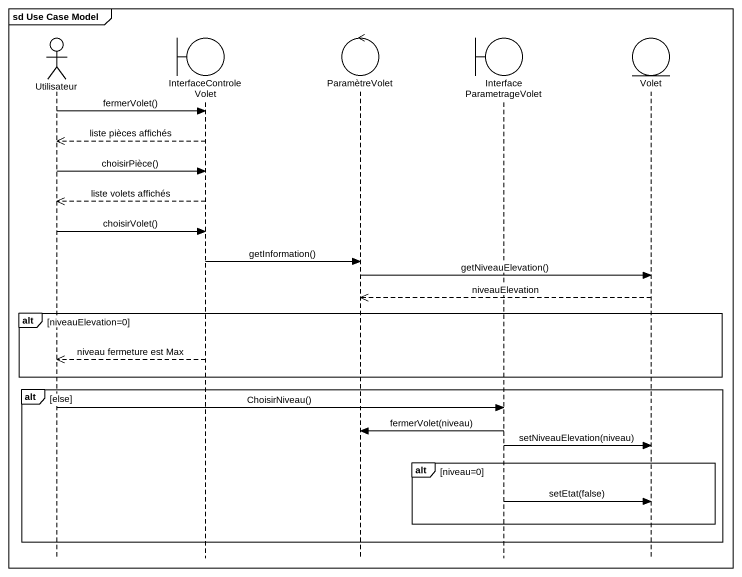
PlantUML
@startuml
mainframe sd Use Case Model
hide footbox
actor Utilisateur
boundary InterfaceControleVolet
control ParamètreVolet
boundary InterfaceParametrageVolet
entity Volet

Utilisateur -> InterfaceControleVolet : fermerVolet()
InterfaceControleVolet -->> Utilisateur : liste pièces affichés
Utilisateur -> InterfaceControleVolet : choisirPièce()
InterfaceControleVolet -->> Utilisateur : liste volets affichés
Utilisateur -> InterfaceControleVolet : choisirVolet()
InterfaceControleVolet -> ParamètreVolet : getInformation()
ParamètreVolet -> Volet : getNiveauElevation()
Volet -->> ParamètreVolet : niveauElevation
alt niveauElevation=0
  InterfaceControleVolet -->> Utilisateur : niveau fermeture est Max
end
alt else
  Utilisateur -> InterfaceParametrageVolet : ChoisirNiveau()
  InterfaceParametrageVolet -> ParamètreVolet : fermerVolet(niveau)
  InterfaceParametrageVolet -> Volet : setNiveauElevation(niveau)
  alt niveau=0
    InterfaceParametrageVolet -> Volet : setEtat(false)
  end
end
@enduml
